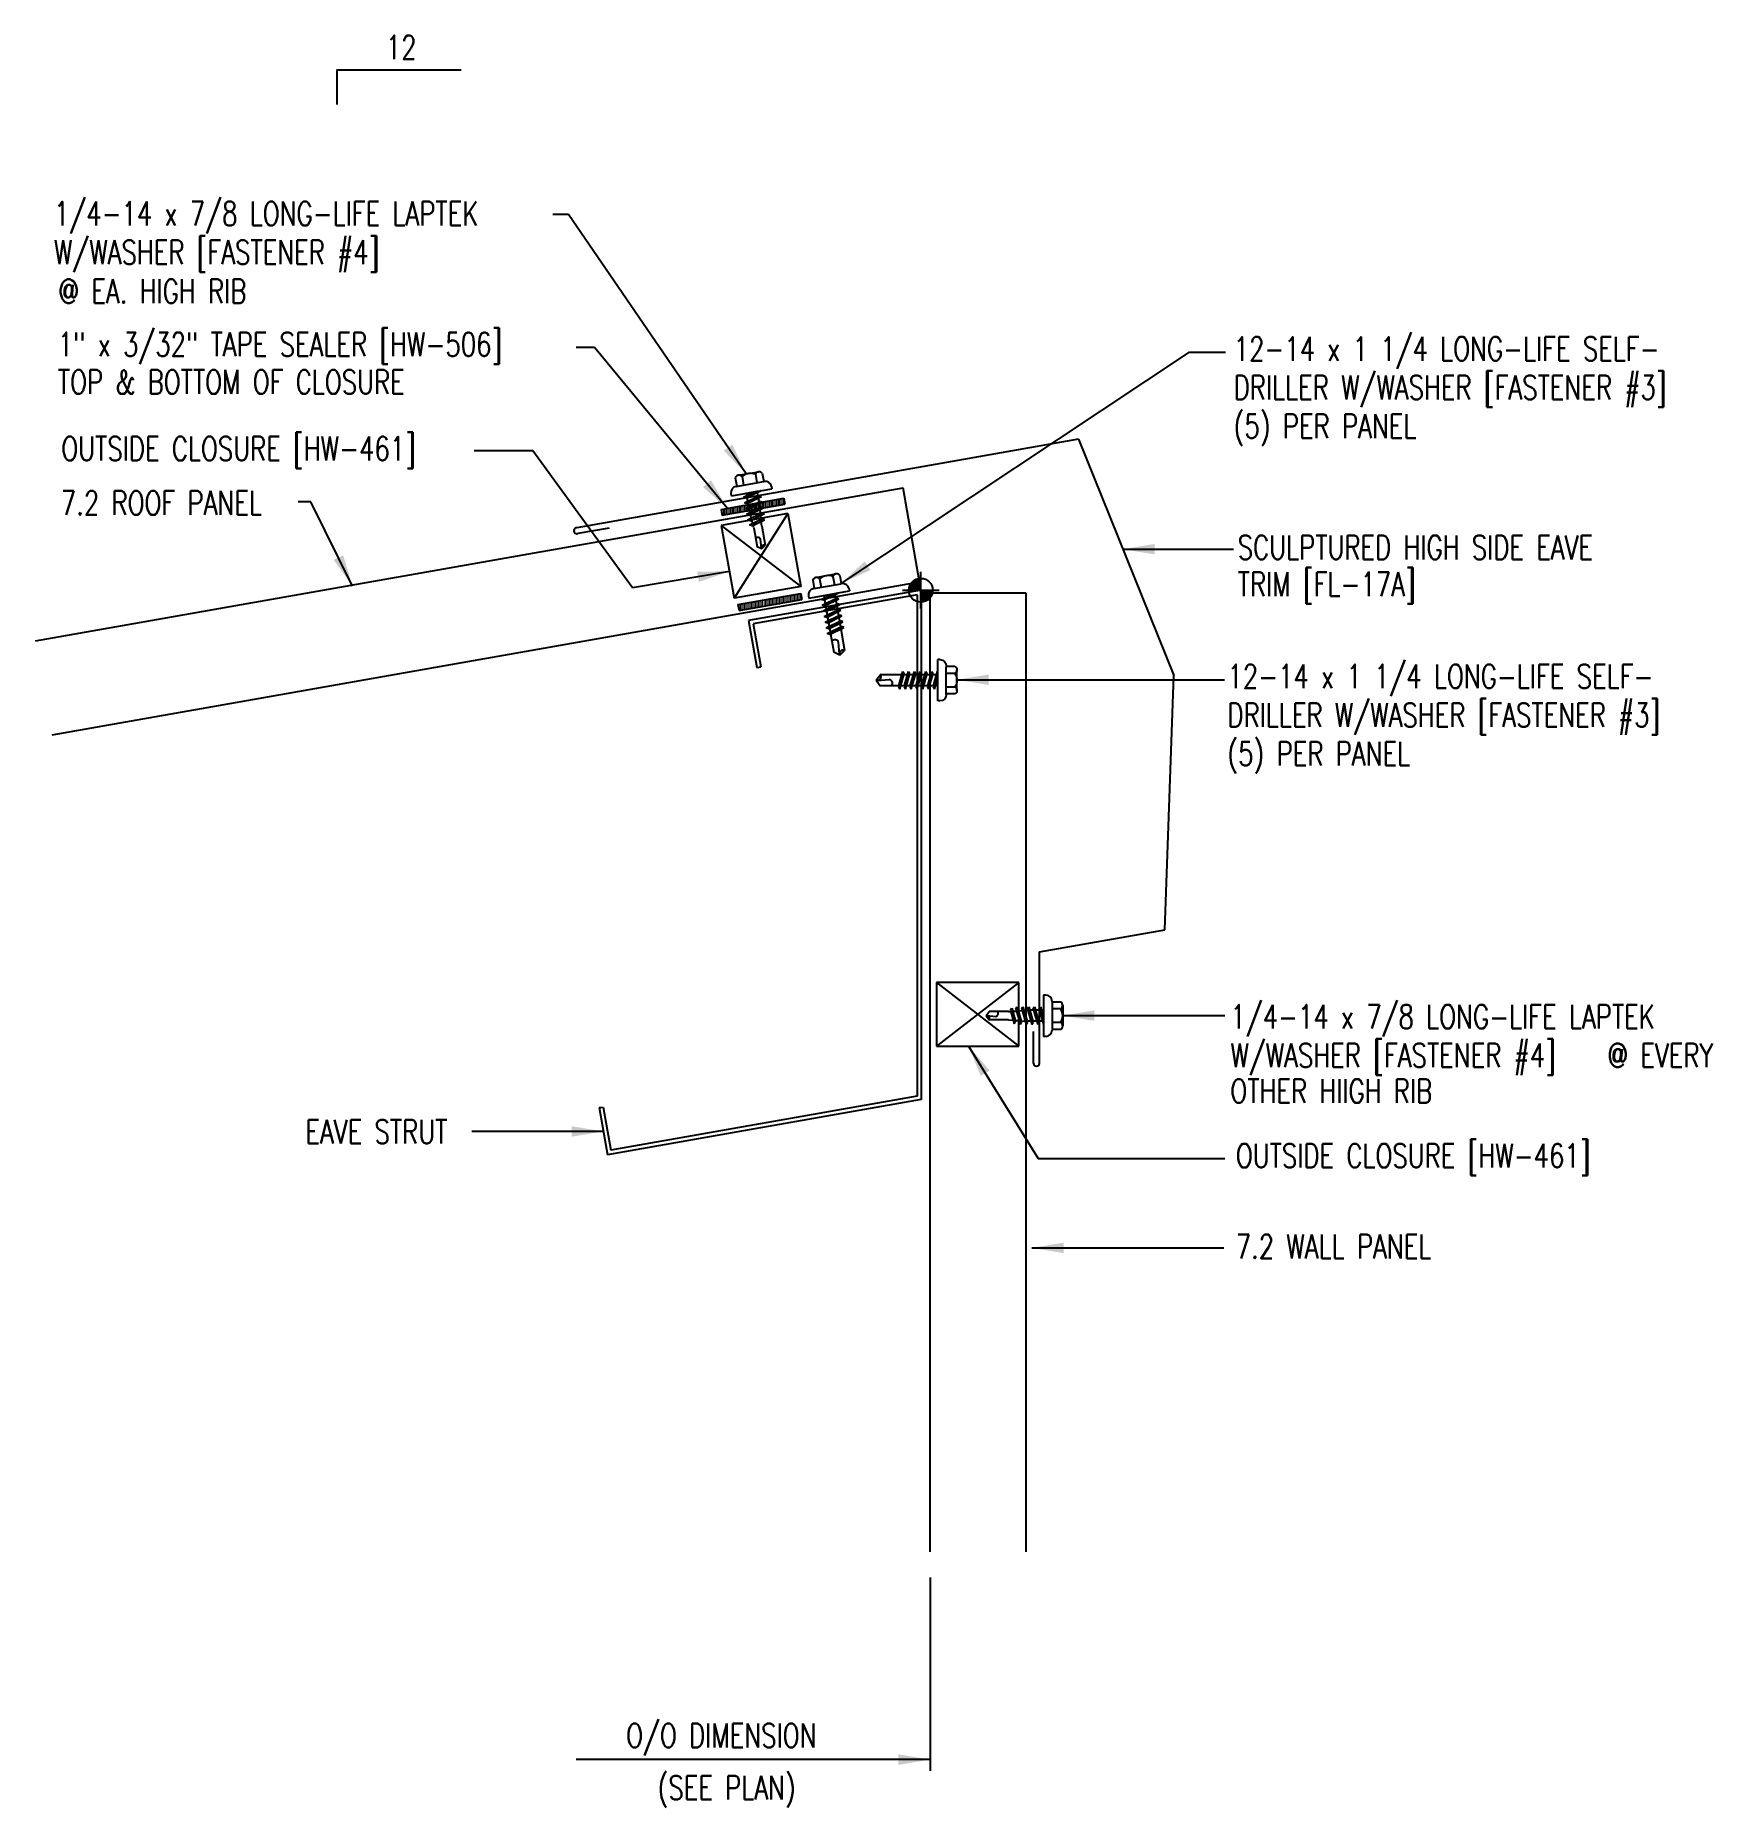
# Model space of a CAD drawing. Extents: x 17.6 to 44, y 5.2 to 33.1.
import ezdxf
from ezdxf.enums import TextEntityAlignment as Align

# ---------------------------------------------------------------- set-up
doc = ezdxf.new("R2010")
doc.units = 0
doc.header["$LTSCALE"] = 4
doc.header["$MEASUREMENT"] = 0
doc.layers.get('0').update_dxf_attribs({"linetype": 'CONTINUOUS'})
for name, color, linetype in [('CLOSURE', 3, 'CONTINUOUS'), ('DIM', 2, 'CONTINUOUS'), ('FASTENER', 9, 'CONTINUOUS'), ('MARK', 1, 'CONTINUOUS'), ('PANEL', 11, 'CONTINUOUS'), ('SEALANT', 8, 'CONTINUOUS'), ('SECTION', 11, 'CONTINUOUS'), ('STLA', 12, 'CONTINUOUS'), ('TAPE', 9, 'CONTINUOUS'), ('TEXT', 2, 'CONTINUOUS'), ('TRIM', 6, 'CONTINUOUS')]:
    doc.layers.add(name, color=color, linetype=linetype)
doc.styles.add('TEXT', font='SIMPLEX.shx', dxfattribs={"width": 0.75, "height": 0.375})
doc.styles.add('TEXT1', font='ROMANS.shx', dxfattribs={"width": 0.75, "height": 0.375})
doc.dimstyles.new('DETAIL$7', dxfattribs={"dimscale": 4, "dimtxt": 0.375, "dimasz": 0.125, "dimexe": 0.0625, "dimexo": 0.0625, "dimgap": 0.0625, "dimtad": 1, "dimdec": 4, "dimzin": 3, "dimdsep": 46, "dimlunit": 4, "dimtxsty": 'TEXT', "dimblk": 'ARCHTICK', "dimcen": 0.0625, "dimclrd": 7, "dimclre": 7, "dimclrt": 2, "dimadec": 0, "dimazin": 0, "dimtfac": 0.6, "dimtdec": 4, "dimtmove": 0, "dimatfit": 3, "dimfxl": 0, "dimfrac": 2, "dimtolj": 1, "dimtzin": 0, "dimarcsym": 0})

# ---------------------------------------------------------------- blocks, each defined once
blk = doc.blocks.new('A$C52E63C76')
at = {"layer": 'STLA'}
for p, q in [((-1.667, 6.749), (-4.375, 6.272)), ((-1.667, 6.749), (-1.667, -1.251)), ((-1.729, 6.675), (-4.302, 6.221)), ((-1.729, 6.675), (-1.729, -1.198)), ((-4.375, 6.272), (-4.245, 5.533)), ((-4.302, 6.221), (-4.183, 5.544)), ((-4.245, 5.533), (-4.183, 5.544)), ((-6.721, -1.38), (-6.659, -1.37)), ((-6.721, -1.38), (-6.591, -2.119)), ((-6.659, -1.37), (-6.54, -2.047)), ((-1.667, -1.251), (-6.591, -2.119)), ((-1.729, -1.198), (-6.54, -2.047))]:
    blk.add_line(p, q, dxfattribs=at)
blk = doc.blocks.new('A$C6938402A')
at = {"layer": 'TAPE'}
h = blk.add_hatch(dxfattribs=at)
h.set_pattern_fill('DOTS', color=256, scale=0.35, angle=270, style=0)
h.set_pattern_definition([(270, (-22.332364, -26.379487), (0.021875, -0.0109375), [0, -0.021875])])
h.paths.add_polyline_path([(-0.563, -0.04), (-0.547, -0.132), (0.438, 0.041), (0.422, 0.134)])
at = {"layer": 'SEALANT'}
for p, q in [((-0.563, -0.04), (0.422, 0.134)), ((-0.547, -0.132), (0.438, 0.041)), ((0.422, 0.134), (0.438, 0.041)), ((-0.563, -0.04), (-0.547, -0.132))]:
    blk.add_line(p, q, dxfattribs=at)
blk = doc.blocks.new('fz9')
at = {"layer": 'FASTENER'}
for p, q in [((-0.215, 0.305), (-0.215, 0.171)), ((-0.161, 0.337), (0.161, 0.337)), ((-0.107, 0.305), (-0.107, 0.171)), ((0.107, 0.305), (0.107, 0.171)), ((0.215, 0.305), (0.215, 0.171)), ((-0.324, 0.071), (-0.324, 0.037)), ((-0.324, 0.037), (0.324, 0.037)), ((-0.224, 0.171), (0.215, 0.171)), ((-0.139, -0.016), (0.046, 0.037)), ((-0.104, -0.036), (0.139, 0.033)), ((-0.086, 0.037), (0.086, 0.037)), ((-0.086, 0.037), (-0.086, -0.001)), ((0.086, 0.037), (0.133, 0.037)), ((0.086, 0.018), (0.086, -0.042)), ((0.139, 0.033), (0.133, 0.037)), ((0.324, 0.071), (0.324, 0.037)), ((-0.104, -0.036), (-0.139, -0.016)), ((-0.139, -0.107), (0.104, -0.038)), ((-0.104, -0.127), (-0.139, -0.107)), ((-0.139, -0.198), (0.104, -0.128)), ((-0.104, -0.218), (-0.139, -0.198)), ((-0.139, -0.289), (0.104, -0.219)), ((-0.104, -0.127), (0.139, -0.058)), ((-0.104, -0.218), (0.139, -0.149)), ((-0.104, -0.309), (0.139, -0.239)), ((-0.086, -0.031), (-0.086, -0.092)), ((-0.086, -0.122), (-0.086, -0.183)), ((-0.086, -0.213), (-0.086, -0.274)), ((0.086, -0.073), (0.086, -0.133)), ((0.086, -0.164), (0.086, -0.224)), ((0.086, -0.255), (0.086, -0.315)), ((0.139, -0.058), (0.104, -0.038)), ((0.139, -0.149), (0.104, -0.128)), ((0.139, -0.239), (0.104, -0.219)), ((-0.104, -0.309), (-0.139, -0.289)), ((-0.139, -0.38), (0.104, -0.31)), ((-0.104, -0.4), (-0.139, -0.38)), ((-0.139, -0.47), (0.104, -0.401)), ((-0.104, -0.491), (-0.139, -0.47)), ((-0.139, -0.561), (0.104, -0.492)), ((-0.104, -0.4), (0.139, -0.33)), ((-0.104, -0.491), (0.139, -0.421)), ((-0.104, -0.581), (0.139, -0.512)), ((-0.086, -0.304), (-0.086, -0.364)), ((-0.086, -0.395), (-0.086, -0.455)), ((-0.086, -0.486), (-0.086, -0.546)), ((0.086, -0.345), (0.086, -0.406)), ((0.086, -0.436), (0.086, -0.497)), ((0.086, -0.527), (0.086, -0.869)), ((0.139, -0.33), (0.104, -0.31)), ((0.139, -0.421), (0.104, -0.401)), ((0.139, -0.512), (0.104, -0.492)), ((-0.104, -0.581), (-0.139, -0.561)), ((-0.086, -0.577), (-0.086, -0.869)), ((-0.002, -0.914), (0.014, -0.727)), ((0, -0.929), (-0.086, -0.869)), ((0, -0.929), (0.086, -0.869))]:
    blk.add_line(p, q, dxfattribs=at)
for centre, radius, start, end in [((-0.161, 0.274), 0.0628, 29.8754, 150.1246), ((0, 0.141), 0.196, 56.9974, 123.0026), ((0.161, 0.274), 0.0628, 29.8754, 150.1246), ((-0.224, 0.071), 0.1, 90, 180), ((0.224, 0.071), 0.1, 0, 90), ((-0.046, -0.739), 0.0615, 11.1445, 130.906), ((0.054, -0.915), 0.0563, 55.4585, 194.8454)]:
    blk.add_arc(centre, radius, start, end, dxfattribs=at)
blk = doc.blocks.new('wp')
at = {"layer": 'SECTION'}
for p, q in [((0, -0.0958), (0, 0.0958)), ((-0.0958, 0), (0.0958, 0))]:
    blk.add_line(p, q, dxfattribs=at)
at = {"layer": 'SECTION', "const_width": 0.0625}
for points in [[(0, 0.0312, 0.414214), (-0.0312, 0, 1)], [(0, -0.0312, 0.414214), (0.0312, 0, 1)]]:
    blk.add_lwpolyline(points, format="xyb", dxfattribs=at)
at = {"layer": 'SECTION'}
blk.add_circle((0, 0), 0.0625, dxfattribs=at)
blk = doc.blocks.new('FD-F4')
at = {"layer": 'TEXT', "style": 'TEXT1', "width": 0.75}
for s, p in [('1/4-14 x 7/8 LONG-LIFE LAPTEK', (0.0047, -0.0408)), ('W/WASHER [FASTENER #4]', (0.0047, -0.1926))]:
    blk.add_text(s, height=0.09375, dxfattribs=at).set_placement(p)
blk.add_attdef('(QUANTITY)', (1.4847, -0.1926), '', height=0.0938, dxfattribs=at)
blk = doc.blocks.new('fz5')
at = {"layer": 'FASTENER'}
for p, q in [((-0.217, 0.305), (-0.217, 0.171)), ((-0.163, 0.337), (0.159, 0.337)), ((-0.108, 0.305), (-0.108, 0.171)), ((0.105, 0.305), (0.105, 0.171)), ((0.214, 0.305), (0.214, 0.171)), ((-0.326, 0.071), (-0.326, 0.037)), ((-0.326, 0.037), (0.322, 0.037)), ((-0.226, 0.171), (0.214, 0.171)), ((-0.141, -0.014), (0.037, 0.037)), ((-0.105, -0.034), (0.137, 0.035)), ((-0.088, 0.037), (-0.088, 0.001)), ((-0.088, 0.037), (0.085, 0.037)), ((0.085, 0.037), (0.134, 0.037)), ((0.085, 0.02), (0.085, -0.041)), ((0.137, 0.035), (0.134, 0.037)), ((0.322, 0.071), (0.322, 0.037)), ((-0.105, -0.034), (-0.141, -0.014)), ((-0.141, -0.105), (0.102, -0.036)), ((-0.105, -0.125), (-0.141, -0.105)), ((-0.141, -0.196), (0.102, -0.127)), ((-0.105, -0.216), (-0.141, -0.196)), ((-0.141, -0.287), (0.102, -0.217)), ((-0.105, -0.125), (0.137, -0.056)), ((-0.105, -0.216), (0.137, -0.147)), ((-0.105, -0.307), (0.137, -0.238)), ((-0.088, -0.029), (-0.088, -0.09)), ((-0.088, -0.12), (-0.088, -0.181)), ((-0.084, -0.27), (-0.088, -0.211)), ((0.077, -0.315), (0.082, -0.253)), ((0.084, -0.223), (0.085, -0.211)), ((0.085, -0.071), (0.085, -0.131)), ((0.085, -0.162), (0.085, -0.211)), ((0.137, -0.056), (0.102, -0.036)), ((0.137, -0.147), (0.102, -0.127)), ((0.137, -0.238), (0.102, -0.217)), ((-0.105, -0.307), (-0.141, -0.287)), ((-0.141, -0.378), (0.102, -0.308)), ((-0.105, -0.398), (-0.141, -0.378)), ((-0.122, -0.463), (0.089, -0.403)), ((-0.086, -0.483), (-0.122, -0.463)), ((-0.105, -0.398), (0.137, -0.328)), ((-0.086, -0.483), (0.124, -0.423)), ((-0.078, -0.36), (-0.082, -0.3)), ((-0.071, -0.449), (-0.075, -0.389)), ((-0.066, -0.516), (-0.069, -0.478)), ((-0.066, -0.516), (-0.066, -0.82)), ((0.063, -0.515), (0.068, -0.439)), ((0.063, -0.516), (0.063, -0.82)), ((0.071, -0.408), (0.075, -0.346)), ((0.124, -0.423), (0.089, -0.403)), ((0.137, -0.328), (0.102, -0.308)), ((-0.002, -0.866), (-0.066, -0.82)), ((-0.003, -0.854), (0.009, -0.714)), ((-0.002, -0.866), (0.063, -0.82))]:
    blk.add_line(p, q, dxfattribs=at)
for centre, radius, start, end in [((-0.163, 0.274), 0.0628, 29.8754, 150.1246), ((-0.002, 0.141), 0.196, 56.9974, 123.0026), ((0.159, 0.274), 0.0628, 29.8754, 150.1246), ((-0.226, 0.071), 0.1, 90, 180), ((0.222, 0.071), 0.1, 0, 90), ((0.073, -0.516), 0.01, 175.9484, 180), ((-0.036, -0.723), 0.0461, 11.1445, 130.906), ((0.039, -0.855), 0.0422, 55.4585, 194.8454)]:
    blk.add_arc(centre, radius, start, end, dxfattribs=at)
blk = doc.blocks.new('_ArchTick')
at = {"color": 0, "const_width": 0.15}
blk.add_lwpolyline([(-0.5, -0.5), (0.5, 0.5)], dxfattribs=at)
blk = doc.blocks.new('slopl1')
at = {"layer": 'MARK', "color": 6}
blk.add_lwpolyline([(0, 0), (0, 0.1368), (0.4871, 0.1368)], dxfattribs=at)
at = {"layer": 'MARK', "color": 2, "style": 'TEXT1', "width": 0.75}
blk.add_text('12', height=0.09375, dxfattribs=at).set_placement((0.1909, 0.1779))
blk.add_attdef('SLOPL1', text='', height=0.0938, dxfattribs=at).set_placement((-0.0549, 0.0243), align=Align.RIGHT)
blk = doc.blocks.new('FD-F3')
at = {"layer": 'TEXT', "style": 'TEXT1', "width": 0.75}
for s, p in [('12-14 x 1 1/4 LONG-LIFE SELF-', (0.0047, -0.0408)), ('DRILLER W/WASHER [FASTENER #3]', (0.0047, -0.1926))]:
    blk.add_text(s, height=0.09375, dxfattribs=at).set_placement(p)
blk.add_attdef('(QUANTITY)', (0.0047, -0.3444), '', height=0.0938, dxfattribs=at)
blk = doc.blocks.new('A$C3D435076')
at = {"layer": 'TRIM'}
for p, q in [((-6.884, 9.403), (-14.763, 8.014)), ((-6.884, 9.403), (-5.386, 5.694)), ((-14.254, 8.008), (-14.747, 7.922)), ((-5.526, 1.697), (-5.386, 5.694)), ((-7.495, 1.35), (-5.526, 1.697)), ((-7.495, -0.4), (-7.495, 1.35)), ((-7.589, -0.4), (-7.589, 0.1))]:
    blk.add_line(p, q, dxfattribs=at)
for centre, radius, start, end in [((-14.762, 7.967), 0.0474, 91.3459, 288.6541), ((-7.542, -0.397), 0.047, 184.7423, 355.2577)]:
    blk.add_arc(centre, radius, start, end, dxfattribs=at)

msp = doc.modelspace()

# ---------------------------------------------------------------- linework, layer by layer
at = {"layer": 'CLOSURE'}
for p, q in [((29.449, 25.572), (28.403, 25.387)), ((28.403, 25.387), (28.604, 24.245)), ((28.403, 25.387), (29.65, 24.429)), ((29.449, 25.572), (28.604, 24.245)), ((29.449, 25.572), (29.65, 24.429)), ((29.65, 24.429), (28.604, 24.245)), ((31.782, 18.209), (31.782, 17.209)), ((33.074, 18.209), (31.782, 18.209)), ((31.782, 18.209), (33.074, 17.209)), ((33.074, 18.209), (31.782, 17.209)), ((33.074, 17.209), (33.074, 18.209)), ((31.782, 17.209), (33.074, 17.209))]:
    msp.add_line(p, q, dxfattribs=at)
at = {"layer": 'DIM', "color": 7}
msp.add_line((31.685, 8.86), (31.685, 5.827), dxfattribs=at)
at = {"layer": 'PANEL'}
for p, q in [((17.631, 23.573), (31.257, 25.976)), ((31.518, 24.499), (31.257, 25.976)), ((17.892, 22.096), (31.518, 24.499)), ((31.685, 9.265), (31.685, 24.329)), ((31.685, 24.329), (33.185, 24.329)), ((33.185, 24.329), (33.185, 9.265))]:
    msp.add_line(p, q, dxfattribs=at)
at = {"layer": 'TEXT', "color": 7}
msp.add_line((25.441, 26.557), (24.521, 26.557), dxfattribs=at)

# ---------------------------------------------------------------- block references
at = {"layer": 'FASTENER'}
for name, p, rotation in [('fz5', (28.888, 25.871), 9.99999999999983), ('fz9', (30.104, 24.265), 9.999999999999792), ('fz5', (33.428, 17.684), 269.9999999999998)]:
    msp.add_blockref(name, p, dxfattribs=dict(at, rotation=rotation))
at = {"layer": 'FASTENER', "xscale": -1, "rotation": 270}
msp.add_blockref('fz9', (31.766, 22.955), dxfattribs=at)
at = {"layer": 'MARK', "xscale": 4, "yscale": 4, "zscale": 4}
msp.add_blockref('slopl1', (22.371, 31.996), dxfattribs=at)
at = {"layer": 'TEXT'}
for name, p, xscale, yscale, zscale in [('FD-F4', (17.904, 30.261), 4, 4, 4), ('wp', (31.537, 24.368), 3, 3, 3)]:
    msp.add_blockref(name, p, dxfattribs=dict(at, xscale=xscale, yscale=yscale, zscale=zscale))
at = {"layer": 'TEXT', "xscale": 4, "yscale": 4, "zscale": 4}
for name, p, values in [('FD-F3', (36.432, 28.137), {'(QUANTITY)': '(5) PER PANEL'}), ('FD-F3', (36.334, 22.992), {'(QUANTITY)': '(5) PER PANEL'}), ('FD-F4', (36.381, 17.647), {'(QUANTITY)': '@ EVERY'})]:
    msp.add_blockref(name, p, dxfattribs=at).add_auto_attribs(values)
at = {"layer": 'TEXT'}
for name, p in [('A$C3D435076', (40.896, 17.337)), ('A$C6938402A', (28.964, 25.679)), ('A$C52E63C76', (33.207, 17.622)), ('A$C6938402A', (29.228, 24.183))]:
    msp.add_blockref(name, p, dxfattribs=at)

# ---------------------------------------------------------------- texts
at = {"layer": 'TEXT', "style": 'TEXT1', "width": 0.75}
for s, p in [('@ EA. HIGH RIB', (17.991, 28.878)), ('1" x 3/32" TAPE SEALER [HW-506]', (17.983, 28.043)), ('TOP & BOTTOM OF CLOSURE', (17.983, 27.453)), ('OUTSIDE CLOSURE [HW-461]', (18.038, 26.406)), ('7.2 ROOF PANEL', (18.031, 25.553)), ('SCULPTURED HIGH SIDE EAVE', (36.514, 24.854)), ('TRIM [FL-17A]', (36.514, 24.278)), ('OTHER HIIGH RIB', (36.398, 16.316)), ('EAVE STRUT', (21.872, 15.677)), ('OUTSIDE CLOSURE [HW-461]', (36.485, 15.3)), ('7.2 WALL PANEL', (36.482, 13.875)), ('O/O DIMENSION', (26.909, 6.193)), ('(SEE PLAN)', (27.403, 5.374))]:
    msp.add_text(s, height=0.375, dxfattribs=at).set_placement(p)

# ---------------------------------------------------------------- leaders
at = {"layer": 'DIM'}
msp.add_leader([(31.685, 6.002), (26.123, 6.002)], dimstyle='DETAIL$7', dxfattribs=at)
at = {"layer": 'TEXT'}
for points in [[(28.792, 26.196), (26.005, 30.269), (25.759, 30.269)], [(28.497, 25.656), (26.413, 28.181), (26.121, 28.181)], [(30.285, 24.477), (35.756, 28.11), (36.322, 28.11)], [(28.531, 24.664), (27.01, 24.407), (25.441, 26.557)], [(22.611, 24.434), (21.955, 25.759), (21.757, 25.759)], [(34.709, 25.013), (35.904, 25.013), (36.445, 25.013)], [(32.102, 22.963), (35.19, 22.963), (36.304, 22.963)], [(33.764, 17.688), (35.232, 17.688), (36.311, 17.688)], [(32.285, 17.209), (33.377, 15.443), (36.31, 15.443)], [(26.552, 15.868), (24.996, 15.868), (24.487, 15.868)], [(33.278, 14.039), (35.452, 14.039), (36.298, 14.039)]]:
    msp.add_leader(points, dimstyle='DETAIL$7', dxfattribs=at)

doc.saveas('drawing.dxf')
